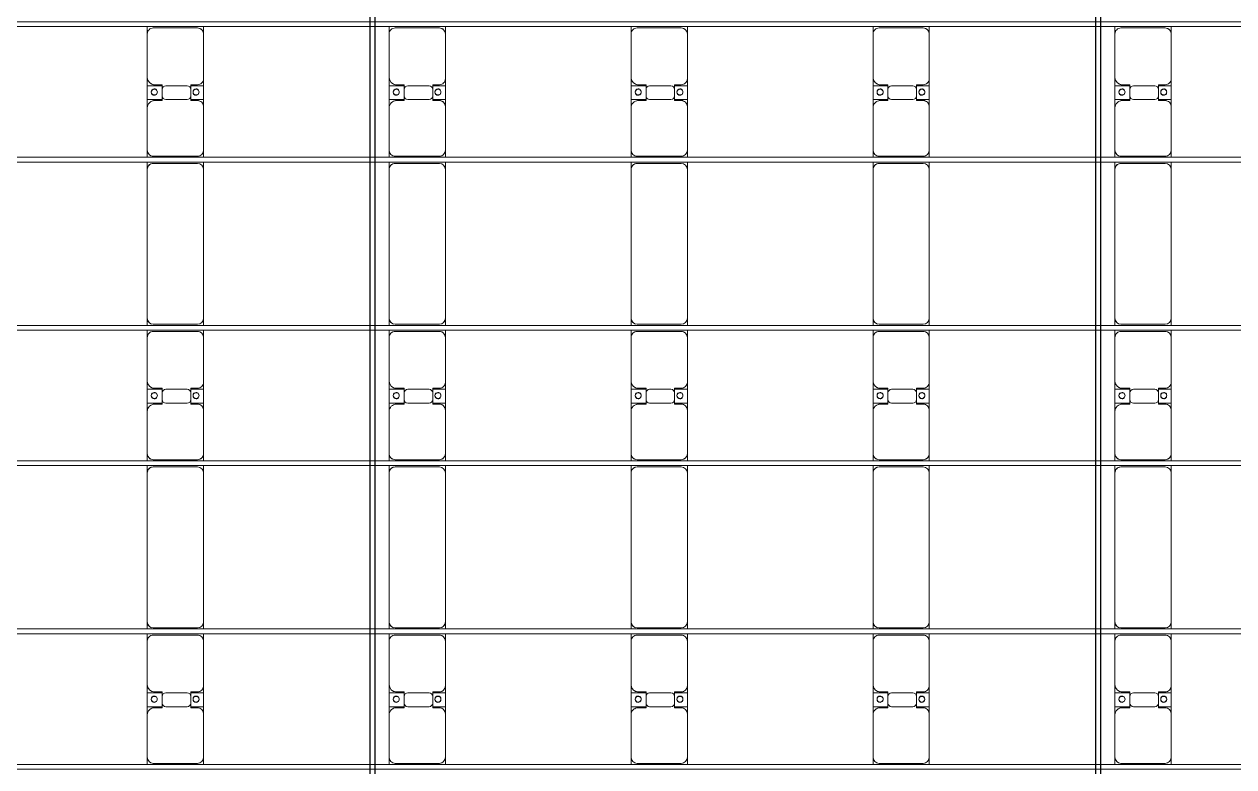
# Model space of a CAD drawing. Header units: millimetres. Extents: x -147246 to 112336, y -213734 to -86506.
# Drawn here: x -95365 to -85365, y -125825 to -119685 of the extents above; entities that cross this region are included whole.
import ezdxf

# ---------------------------------------------------------------- set-up
doc = ezdxf.new("R2010")
doc.units = ezdxf.units.MM
doc.layers.add('A-GENM', color=13, linetype='Continuous', lineweight=9)
doc.layers.add('S-BEAM', color=12, linetype='Continuous', lineweight=9)

# ---------------------------------------------------------------- blocks, each defined once
blk = doc.blocks.new('Dai phao do pin - DẢI PHAO ĐỠ PIN-30137-BỐ TRÍ KHUNG KẾT CẤU BÈ PIN 05')
at = {"layer": 'A-GENM', "color": 7}
for p, q in [((23298.9, 223.4), (23359.7, 223.4)), ((23729.7, 223.4), (23359.7, 223.4)), ((23729.7, 223.4), (23902.2, 223.4)), ((23787.8, 223.4), (23960.3, 223.4)), ((23787.8, 118.2), (23787.8, 223.4)), ((23902.2, 223.4), (23902.2, 118.2)), ((24320.3, 223.4), (23960.3, 223.4)), ((24320.3, 223.4), (24378.9, 223.4)), ((24418.9, 223.4), (24479.7, 223.4)), ((25710.3, 223.4), (24479.7, 223.4)), ((25710.3, 223.4), (25768.9, 223.4)), ((25808.9, 223.4), (25869.7, 223.4)), ((26239.7, 223.4), (25869.7, 223.4)), ((26239.7, 223.4), (26412.2, 223.4)), ((26297.8, 223.4), (26470.3, 223.4)), ((26297.8, 118.2), (26297.8, 223.4)), ((26412.2, 223.4), (26412.2, 118.2)), ((26830.3, 223.4), (26470.3, 223.4)), ((26830.3, 223.4), (26888.9, 223.4)), ((26928.9, 223.4), (26989.7, 223.4)), ((28220.3, 223.4), (26989.7, 223.4)), ((28220.3, 223.4), (28278.9, 223.4)), ((28318.9, 223.4), (28379.7, 223.4)), ((28749.7, 223.4), (28379.7, 223.4)), ((28749.7, 223.4), (28922.2, 223.4)), ((28807.8, 223.4), (28980.3, 223.4)), ((28807.8, 118.2), (28807.8, 223.4)), ((28922.2, 223.4), (28922.2, 118.2)), ((29340.3, 223.4), (28980.3, 223.4)), ((29340.3, 223.4), (29398.9, 223.4)), ((23309.7, 173.4), (23309.7, -191.6)), ((23779.7, 118.2), (23779.7, 173.4)), ((23872.2, 118.2), (23779.7, 118.2)), ((23910.3, 118.2), (23817.8, 118.2)), ((23910.3, 173.4), (23910.3, 118.2)), ((24370.3, -191.6), (24370.3, 173.4)), ((24429.7, 173.4), (24429.7, -191.6)), ((25760.3, -191.6), (25760.3, 173.4)), ((25819.7, 173.4), (25819.7, -191.6)), ((26289.7, 118.2), (26289.7, 173.4)), ((26382.2, 118.2), (26289.7, 118.2)), ((26420.3, 118.2), (26327.8, 118.2)), ((26420.3, 173.4), (26420.3, 118.2)), ((26880.3, -191.6), (26880.3, 173.4)), ((26939.7, 173.4), (26939.7, -191.6)), ((28270.3, -191.6), (28270.3, 173.4)), ((28329.7, 173.4), (28329.7, -191.6)), ((28799.7, 118.2), (28799.7, 173.4)), ((28892.2, 118.2), (28799.7, 118.2)), ((28930.3, 118.2), (28837.8, 118.2)), ((28930.3, 173.4), (28930.3, 118.2)), ((29390.3, -191.6), (29390.3, 173.4)), ((23787.8, 88.2), (23787.8, -88.2)), ((23902.2, -88.2), (23902.2, 88.2)), ((26297.8, 88.2), (26297.8, -88.2)), ((26412.2, -88.2), (26412.2, 88.2)), ((28807.8, 88.2), (28807.8, -88.2)), ((28922.2, -88.2), (28922.2, 88.2)), ((23779.7, -181.6), (23779.7, -118.2)), ((23779.7, -118.2), (23872.2, -118.2)), ((23787.8, -241.6), (23787.8, -118.2)), ((23817.8, -118.2), (23910.3, -118.2)), ((23902.2, -118.2), (23902.2, -241.6)), ((23910.3, -118.2), (23910.3, -181.6)), ((26289.7, -181.6), (26289.7, -118.2)), ((26289.7, -118.2), (26382.2, -118.2)), ((26297.8, -241.6), (26297.8, -118.2)), ((26327.8, -118.2), (26420.3, -118.2)), ((26412.2, -118.2), (26412.2, -241.6)), ((26420.3, -118.2), (26420.3, -181.6)), ((28799.7, -181.6), (28799.7, -118.2)), ((28799.7, -118.2), (28892.2, -118.2)), ((28807.8, -241.6), (28807.8, -118.2)), ((28837.8, -118.2), (28930.3, -118.2)), ((28922.2, -118.2), (28922.2, -241.6)), ((28930.3, -118.2), (28930.3, -181.6)), ((23359.7, -241.6), (23298.9, -241.6)), ((23359.7, -241.6), (23719.7, -241.6)), ((23902.2, -241.6), (23719.7, -241.6)), ((23970.3, -241.6), (23787.8, -241.6)), ((23970.3, -241.6), (24320.3, -241.6)), ((24378.9, -241.6), (24320.3, -241.6)), ((24479.7, -241.6), (24418.9, -241.6)), ((24479.7, -241.6), (25710.3, -241.6)), ((25768.9, -241.6), (25710.3, -241.6)), ((25869.7, -241.6), (25808.9, -241.6)), ((25869.7, -241.6), (26229.7, -241.6)), ((26412.2, -241.6), (26229.7, -241.6)), ((26480.3, -241.6), (26297.8, -241.6)), ((26480.3, -241.6), (26830.3, -241.6)), ((26888.9, -241.6), (26830.3, -241.6)), ((26989.7, -241.6), (26928.9, -241.6)), ((26989.7, -241.6), (28220.3, -241.6)), ((28278.9, -241.6), (28220.3, -241.6)), ((28379.7, -241.6), (28318.9, -241.6)), ((28379.7, -241.6), (28739.7, -241.6)), ((28922.2, -241.6), (28739.7, -241.6)), ((28990.3, -241.6), (28807.8, -241.6)), ((28990.3, -241.6), (29340.3, -241.6)), ((29398.9, -241.6), (29340.3, -241.6))]:
    blk.add_line(p, q, dxfattribs=at)
for centre, radius, start, end in [((23359.7, 173.4), 50, 90, 180), ((23359.7, 173.4), 50, 135, 180), ((23729.7, 173.4), 50, 360, 90), ((23729.7, 173.4), 50, 360, 45), ((23960.3, 173.4), 50, 90, 180), ((23960.3, 173.4), 50, 135, 180), ((24320.3, 173.4), 50, 0, 90), ((24320.3, 173.4), 50, 0, 45), ((24479.7, 173.4), 50, 90, 180), ((24479.7, 173.4), 50, 90, 180), ((25710.3, 173.4), 50, 0, 90), ((25710.3, 173.4), 50, 45, 90), ((25869.7, 173.4), 50, 90, 180), ((25869.7, 173.4), 50, 139.96321, 180), ((26239.7, 173.4), 50, 360, 90), ((26239.7, 173.4), 50, 360, 45), ((26470.3, 173.4), 50, 90, 180), ((26470.3, 173.4), 50, 135, 180), ((26830.3, 173.4), 50, 0, 90), ((26830.3, 173.4), 50, 0, 45), ((26989.7, 173.4), 50, 90, 180), ((26989.7, 173.4), 50, 90, 180), ((28220.3, 173.4), 50, 0, 90), ((28220.3, 173.4), 50, 45, 90), ((28379.7, 173.4), 50, 90, 180), ((28379.7, 173.4), 50, 135, 180), ((28749.7, 173.4), 50, 0, 90), ((28749.7, 173.4), 50, 0, 45), ((28980.3, 173.4), 50, 90, 180), ((28980.3, 173.4), 50, 135, 180), ((29340.3, 173.4), 50, 0, 90), ((29340.3, 173.4), 50, 0, 45), ((23817.8, 88.2), 30, 90, 180), ((23838.6, 161.8), 25, 360, 180), ((23838.6, 161.8), 25, 180, 360), ((23841.4, 161.8), 25, 360, 180), ((23841.4, 161.8), 25, 180, 0), ((23872.2, 88.2), 30, 0, 90), ((26327.8, 88.2), 30, 90, 180), ((26348.6, 161.8), 25, 360, 180), ((26348.6, 161.8), 25, 180, 0), ((26351.4, 161.8), 25, 360, 180), ((26351.4, 161.8), 25, 180, 0), ((26382.2, 88.2), 30, 0, 90), ((28837.8, 88.2), 30, 90, 180), ((28858.6, 161.8), 25, 0, 180), ((28858.6, 161.8), 25, 180, 360), ((28861.4, 161.8), 25, 0, 180), ((28861.4, 161.8), 25, 180, 0), ((28892.2, 88.2), 30, 360, 90), ((23817.8, -88.2), 30, 180, 270), ((23872.2, -88.2), 30, 270, 0), ((26327.8, -88.2), 30, 180, 270), ((26382.2, -88.2), 30, 270, 0), ((28837.8, -88.2), 30, 180, 270), ((28892.2, -88.2), 30, 270, 0), ((23359.7, -191.6), 50, 180, 270), ((23359.7, -191.6), 50, 180, 225), ((23719.7, -181.6), 60, 270, 0), ((23719.7, -181.6), 60, 330, 0), ((23838.6, -183.2), 25, 360, 180), ((23838.6, -183.2), 25, 180, 360), ((23841.4, -183.2), 25, 360, 180), ((23841.4, -183.2), 25, 180, 360), ((23970.3, -181.6), 60, 180, 270), ((23970.3, -181.6), 60, 180, 210), ((24320.3, -191.6), 50, 270, 0), ((24320.3, -191.6), 50, 315, 0), ((24479.7, -191.6), 50, 180, 270), ((24479.7, -191.6), 50, 180, 255), ((25710.3, -191.6), 50, 270, 360), ((25869.7, -191.6), 50, 180, 270), ((25869.7, -191.6), 50, 180, 220.04003), ((26229.7, -181.6), 60, 270, 0), ((26229.7, -181.6), 60, 330, 0), ((26348.6, -183.2), 25, 360, 180), ((26348.6, -183.2), 25, 180, 360), ((26351.4, -183.2), 25, 360, 180), ((26351.4, -183.2), 25, 180, 360), ((26480.3, -181.6), 60, 180, 270), ((26480.3, -181.6), 60, 180, 210), ((26830.3, -191.6), 50, 270, 0), ((26830.3, -191.6), 50, 315, 0), ((26989.7, -191.6), 50, 180, 270), ((26989.7, -191.6), 50, 180, 255), ((28220.3, -191.6), 50, 270, 0), ((28379.7, -191.6), 50, 180, 270), ((28379.7, -191.6), 50, 180, 225), ((28739.7, -181.6), 60, 270, 360), ((28739.7, -181.6), 60, 330, 0), ((28858.6, -183.2), 25, 360, 180), ((28858.6, -183.2), 25, 180, 0), ((28861.4, -183.2), 25, 360, 180), ((28861.4, -183.2), 25, 180, 360), ((28990.3, -181.6), 60, 180, 270), ((28990.3, -181.6), 60, 180, 210), ((29340.3, -191.6), 50, 270, 0), ((29340.3, -191.6), 50, 315, 0), ((25710.3, -191.6), 50, 270, 345), ((28220.3, -191.6), 50, 270, 345)]:
    blk.add_arc(centre, radius, start, end, dxfattribs=at)
blk = doc.blocks.new('Dai phao do pin - DẢI PHAO ĐỠ PIN-30168-BỐ TRÍ KHUNG KẾT CẤU BÈ PIN 05')
at = {"layer": 'A-GENM', "color": 7}
for p, q in [((23298.9, 223.4), (23359.7, 223.4)), ((23729.7, 223.4), (23359.7, 223.4)), ((23729.7, 223.4), (23902.2, 223.4)), ((23787.8, 223.4), (23960.3, 223.4)), ((23787.8, 118.2), (23787.8, 223.4)), ((23902.2, 223.4), (23902.2, 118.2)), ((24320.3, 223.4), (23960.3, 223.4)), ((24320.3, 223.4), (24378.9, 223.4)), ((24418.9, 223.4), (24479.7, 223.4)), ((25710.3, 223.4), (24479.7, 223.4)), ((25710.3, 223.4), (25768.9, 223.4)), ((25808.9, 223.4), (25869.7, 223.4)), ((26239.7, 223.4), (25869.7, 223.4)), ((26239.7, 223.4), (26412.2, 223.4)), ((26297.8, 223.4), (26470.3, 223.4)), ((26297.8, 118.2), (26297.8, 223.4)), ((26412.2, 223.4), (26412.2, 118.2)), ((26830.3, 223.4), (26470.3, 223.4)), ((26830.3, 223.4), (26888.9, 223.4)), ((26928.9, 223.4), (26989.7, 223.4)), ((28220.3, 223.4), (26989.7, 223.4)), ((28220.3, 223.4), (28278.9, 223.4)), ((28318.9, 223.4), (28379.7, 223.4)), ((28749.7, 223.4), (28379.7, 223.4)), ((28749.7, 223.4), (28922.2, 223.4)), ((28807.8, 223.4), (28980.3, 223.4)), ((28807.8, 118.2), (28807.8, 223.4)), ((28922.2, 223.4), (28922.2, 118.2)), ((29340.3, 223.4), (28980.3, 223.4)), ((29340.3, 223.4), (29398.9, 223.4)), ((23309.7, 173.4), (23309.7, -191.6)), ((23779.7, 118.2), (23779.7, 173.4)), ((23872.2, 118.2), (23779.7, 118.2)), ((23910.3, 118.2), (23817.8, 118.2)), ((23910.3, 173.4), (23910.3, 118.2)), ((24370.3, -191.6), (24370.3, 173.4)), ((24429.7, 173.4), (24429.7, -191.6)), ((25760.3, -191.6), (25760.3, 173.4)), ((25819.7, 173.4), (25819.7, -191.6)), ((26289.7, 118.2), (26289.7, 173.4)), ((26382.2, 118.2), (26289.7, 118.2)), ((26420.3, 118.2), (26327.8, 118.2)), ((26420.3, 173.4), (26420.3, 118.2)), ((26880.3, -191.6), (26880.3, 173.4)), ((26939.7, 173.4), (26939.7, -191.6)), ((28270.3, -191.6), (28270.3, 173.4)), ((28329.7, 173.4), (28329.7, -191.6)), ((28799.7, 118.2), (28799.7, 173.4)), ((28892.2, 118.2), (28799.7, 118.2)), ((28930.3, 118.2), (28837.8, 118.2)), ((28930.3, 173.4), (28930.3, 118.2)), ((29390.3, -191.6), (29390.3, 173.4)), ((23787.8, 88.2), (23787.8, -88.2)), ((23902.2, -88.2), (23902.2, 88.2)), ((26297.8, 88.2), (26297.8, -88.2)), ((26412.2, -88.2), (26412.2, 88.2)), ((28807.8, 88.2), (28807.8, -88.2)), ((28922.2, -88.2), (28922.2, 88.2)), ((23779.7, -181.6), (23779.7, -118.2)), ((23779.7, -118.2), (23872.2, -118.2)), ((23787.8, -241.6), (23787.8, -118.2)), ((23817.8, -118.2), (23910.3, -118.2)), ((23902.2, -118.2), (23902.2, -241.6)), ((23910.3, -118.2), (23910.3, -181.6)), ((26289.7, -181.6), (26289.7, -118.2)), ((26289.7, -118.2), (26382.2, -118.2)), ((26297.8, -241.6), (26297.8, -118.2)), ((26327.8, -118.2), (26420.3, -118.2)), ((26412.2, -118.2), (26412.2, -241.6)), ((26420.3, -118.2), (26420.3, -181.6)), ((28799.7, -181.6), (28799.7, -118.2)), ((28799.7, -118.2), (28892.2, -118.2)), ((28807.8, -241.6), (28807.8, -118.2)), ((28837.8, -118.2), (28930.3, -118.2)), ((28922.2, -118.2), (28922.2, -241.6)), ((28930.3, -118.2), (28930.3, -181.6)), ((23359.7, -241.6), (23298.9, -241.6)), ((23359.7, -241.6), (23719.7, -241.6)), ((23902.2, -241.6), (23719.7, -241.6)), ((23970.3, -241.6), (23787.8, -241.6)), ((23970.3, -241.6), (24320.3, -241.6)), ((24378.9, -241.6), (24320.3, -241.6)), ((24479.7, -241.6), (24418.9, -241.6)), ((24479.7, -241.6), (25710.3, -241.6)), ((25768.9, -241.6), (25710.3, -241.6)), ((25869.7, -241.6), (25808.9, -241.6)), ((25869.7, -241.6), (26229.7, -241.6)), ((26412.2, -241.6), (26229.7, -241.6)), ((26480.3, -241.6), (26297.8, -241.6)), ((26480.3, -241.6), (26830.3, -241.6)), ((26888.9, -241.6), (26830.3, -241.6)), ((26989.7, -241.6), (26928.9, -241.6)), ((26989.7, -241.6), (28220.3, -241.6)), ((28278.9, -241.6), (28220.3, -241.6)), ((28379.7, -241.6), (28318.9, -241.6)), ((28379.7, -241.6), (28739.7, -241.6)), ((28922.2, -241.6), (28739.7, -241.6)), ((28990.3, -241.6), (28807.8, -241.6)), ((28990.3, -241.6), (29340.3, -241.6)), ((29398.9, -241.6), (29340.3, -241.6))]:
    blk.add_line(p, q, dxfattribs=at)
for centre, radius, start, end in [((23359.7, 173.4), 50, 90, 180), ((23359.7, 173.4), 50, 135, 180), ((23729.7, 173.4), 50, 360, 90), ((23729.7, 173.4), 50, 360, 45), ((23960.3, 173.4), 50, 90, 180), ((23960.3, 173.4), 50, 135, 180), ((24320.3, 173.4), 50, 0, 90), ((24320.3, 173.4), 50, 0, 45), ((24479.7, 173.4), 50, 90, 180), ((24479.7, 173.4), 50, 90, 180), ((25710.3, 173.4), 50, 0, 90), ((25710.3, 173.4), 50, 45, 90), ((25869.7, 173.4), 50, 90, 180), ((25869.7, 173.4), 50, 139.9783, 180), ((26239.7, 173.4), 50, 360, 90), ((26239.7, 173.4), 50, 360, 45), ((26470.3, 173.4), 50, 90, 180), ((26470.3, 173.4), 50, 135, 180), ((26830.3, 173.4), 50, 0, 90), ((26830.3, 173.4), 50, 0, 45), ((26989.7, 173.4), 50, 90, 180), ((26989.7, 173.4), 50, 90, 180), ((28220.3, 173.4), 50, 0, 90), ((28220.3, 173.4), 50, 45, 90), ((28379.7, 173.4), 50, 90, 180), ((28379.7, 173.4), 50, 135, 180), ((28749.7, 173.4), 50, 0, 90), ((28749.7, 173.4), 50, 0, 45), ((28980.3, 173.4), 50, 90, 180), ((28980.3, 173.4), 50, 135, 180), ((29340.3, 173.4), 50, 0, 90), ((29340.3, 173.4), 50, 0, 45), ((23817.8, 88.2), 30, 90, 180), ((23838.6, 161.8), 25, 360, 180), ((23838.6, 161.8), 25, 180, 360), ((23841.4, 161.8), 25, 360, 180), ((23841.4, 161.8), 25, 180, 0), ((23872.2, 88.2), 30, 0, 90), ((26327.8, 88.2), 30, 90, 180), ((26348.6, 161.8), 25, 360, 180), ((26348.6, 161.8), 25, 180, 0), ((26351.4, 161.8), 25, 360, 180), ((26351.4, 161.8), 25, 180, 0), ((26382.2, 88.2), 30, 0, 90), ((28837.8, 88.2), 30, 90, 180), ((28858.6, 161.8), 25, 0, 180), ((28858.6, 161.8), 25, 180, 360), ((28861.4, 161.8), 25, 0, 180), ((28861.4, 161.8), 25, 180, 0), ((28892.2, 88.2), 30, 360, 90), ((23817.8, -88.2), 30, 180, 270), ((23872.2, -88.2), 30, 270, 0), ((26327.8, -88.2), 30, 180, 270), ((26382.2, -88.2), 30, 270, 0), ((28837.8, -88.2), 30, 180, 270), ((28892.2, -88.2), 30, 270, 0), ((23359.7, -191.6), 50, 180, 270), ((23359.7, -191.6), 50, 180, 225), ((23719.7, -181.6), 60, 270, 0), ((23719.7, -181.6), 60, 330, 0), ((23838.6, -183.2), 25, 360, 180), ((23838.6, -183.2), 25, 180, 360), ((23841.4, -183.2), 25, 360, 180), ((23841.4, -183.2), 25, 180, 360), ((23970.3, -181.6), 60, 180, 270), ((23970.3, -181.6), 60, 180, 210), ((24320.3, -191.6), 50, 270, 0), ((24320.3, -191.6), 50, 315, 0), ((24479.7, -191.6), 50, 180, 270), ((24479.7, -191.6), 50, 180, 255), ((25710.3, -191.6), 50, 270, 360), ((25869.7, -191.6), 50, 180, 270), ((25869.7, -191.6), 50, 180, 220.02494), ((26229.7, -181.6), 60, 270, 0), ((26229.7, -181.6), 60, 330, 0), ((26348.6, -183.2), 25, 360, 180), ((26348.6, -183.2), 25, 180, 360), ((26351.4, -183.2), 25, 360, 180), ((26351.4, -183.2), 25, 180, 360), ((26480.3, -181.6), 60, 180, 270), ((26480.3, -181.6), 60, 180, 210), ((26830.3, -191.6), 50, 270, 0), ((26830.3, -191.6), 50, 315, 0), ((26989.7, -191.6), 50, 180, 270), ((26989.7, -191.6), 50, 180, 255), ((28220.3, -191.6), 50, 270, 0), ((28379.7, -191.6), 50, 180, 270), ((28379.7, -191.6), 50, 180, 225), ((28739.7, -181.6), 60, 270, 360), ((28739.7, -181.6), 60, 330, 0), ((28858.6, -183.2), 25, 360, 180), ((28858.6, -183.2), 25, 180, 0), ((28861.4, -183.2), 25, 360, 180), ((28861.4, -183.2), 25, 180, 360), ((28990.3, -181.6), 60, 180, 270), ((28990.3, -181.6), 60, 180, 210), ((29340.3, -191.6), 50, 270, 0), ((29340.3, -191.6), 50, 315, 0), ((25710.3, -191.6), 50, 270, 345), ((28220.3, -191.6), 50, 270, 345)]:
    blk.add_arc(centre, radius, start, end, dxfattribs=at)
blk = doc.blocks.new('Dai phao do pin - DẢI PHAO ĐỠ PIN-30199-BỐ TRÍ KHUNG KẾT CẤU BÈ PIN 05')
at = {"layer": 'A-GENM', "color": 7}
for p, q in [((23298.9, 223.4), (23359.7, 223.4)), ((23729.7, 223.4), (23359.7, 223.4)), ((23729.7, 223.4), (23902.2, 223.4)), ((23787.8, 223.4), (23960.3, 223.4)), ((23787.8, 118.2), (23787.8, 223.4)), ((23902.2, 223.4), (23902.2, 118.2)), ((24320.3, 223.4), (23960.3, 223.4)), ((24320.3, 223.4), (24378.9, 223.4)), ((24418.9, 223.4), (24479.7, 223.4)), ((25710.3, 223.4), (24479.7, 223.4)), ((25710.3, 223.4), (25768.9, 223.4)), ((25808.9, 223.4), (25869.7, 223.4)), ((26239.7, 223.4), (25869.7, 223.4)), ((26239.7, 223.4), (26412.2, 223.4)), ((26297.8, 223.4), (26470.3, 223.4)), ((26297.8, 118.2), (26297.8, 223.4)), ((26412.2, 223.4), (26412.2, 118.2)), ((26830.3, 223.4), (26470.3, 223.4)), ((26830.3, 223.4), (26888.9, 223.4)), ((26928.9, 223.4), (26989.7, 223.4)), ((28220.3, 223.4), (26989.7, 223.4)), ((28220.3, 223.4), (28278.9, 223.4)), ((28318.9, 223.4), (28379.7, 223.4)), ((28749.7, 223.4), (28379.7, 223.4)), ((28749.7, 223.4), (28922.2, 223.4)), ((28807.8, 223.4), (28980.3, 223.4)), ((28807.8, 118.2), (28807.8, 223.4)), ((28922.2, 223.4), (28922.2, 118.2)), ((29340.3, 223.4), (28980.3, 223.4)), ((29340.3, 223.4), (29398.9, 223.4)), ((23309.7, 173.4), (23309.7, -191.6)), ((23779.7, 118.2), (23779.7, 173.4)), ((23872.2, 118.2), (23779.7, 118.2)), ((23910.3, 118.2), (23817.8, 118.2)), ((23910.3, 173.4), (23910.3, 118.2)), ((24370.3, -191.6), (24370.3, 173.4)), ((24429.7, 173.4), (24429.7, -191.6)), ((25760.3, -191.6), (25760.3, 173.4)), ((25819.7, 173.4), (25819.7, -191.6)), ((26289.7, 118.2), (26289.7, 173.4)), ((26382.2, 118.2), (26289.7, 118.2)), ((26420.3, 118.2), (26327.8, 118.2)), ((26420.3, 173.4), (26420.3, 118.2)), ((26880.3, -191.6), (26880.3, 173.4)), ((26939.7, 173.4), (26939.7, -191.6)), ((28270.3, -191.6), (28270.3, 173.4)), ((28329.7, 173.4), (28329.7, -191.6)), ((28799.7, 118.2), (28799.7, 173.4)), ((28892.2, 118.2), (28799.7, 118.2)), ((28930.3, 118.2), (28837.8, 118.2)), ((28930.3, 173.4), (28930.3, 118.2)), ((29390.3, -191.6), (29390.3, 173.4)), ((23787.8, 88.2), (23787.8, -88.2)), ((23902.2, -88.2), (23902.2, 88.2)), ((26297.8, 88.2), (26297.8, -88.2)), ((26412.2, -88.2), (26412.2, 88.2)), ((28807.8, 88.2), (28807.8, -88.2)), ((28922.2, -88.2), (28922.2, 88.2)), ((23779.7, -181.6), (23779.7, -118.2)), ((23779.7, -118.2), (23872.2, -118.2)), ((23787.8, -241.6), (23787.8, -118.2)), ((23817.8, -118.2), (23910.3, -118.2)), ((23902.2, -118.2), (23902.2, -241.6)), ((23910.3, -118.2), (23910.3, -181.6)), ((26289.7, -181.6), (26289.7, -118.2)), ((26289.7, -118.2), (26382.2, -118.2)), ((26297.8, -241.6), (26297.8, -118.2)), ((26327.8, -118.2), (26420.3, -118.2)), ((26412.2, -118.2), (26412.2, -241.6)), ((26420.3, -118.2), (26420.3, -181.6)), ((28799.7, -181.6), (28799.7, -118.2)), ((28799.7, -118.2), (28892.2, -118.2)), ((28807.8, -241.6), (28807.8, -118.2)), ((28837.8, -118.2), (28930.3, -118.2)), ((28922.2, -118.2), (28922.2, -241.6)), ((28930.3, -118.2), (28930.3, -181.6)), ((23359.7, -241.6), (23298.9, -241.6)), ((23359.7, -241.6), (23719.7, -241.6)), ((23902.2, -241.6), (23719.7, -241.6)), ((23970.3, -241.6), (23787.8, -241.6)), ((23970.3, -241.6), (24320.3, -241.6)), ((24378.9, -241.6), (24320.3, -241.6)), ((24479.7, -241.6), (24418.9, -241.6)), ((24479.7, -241.6), (25710.3, -241.6)), ((25768.9, -241.6), (25710.3, -241.6)), ((25869.7, -241.6), (25808.9, -241.6)), ((25869.7, -241.6), (26229.7, -241.6)), ((26412.2, -241.6), (26229.7, -241.6)), ((26480.3, -241.6), (26297.8, -241.6)), ((26480.3, -241.6), (26830.3, -241.6)), ((26888.9, -241.6), (26830.3, -241.6)), ((26989.7, -241.6), (26928.9, -241.6)), ((26989.7, -241.6), (28220.3, -241.6)), ((28278.9, -241.6), (28220.3, -241.6)), ((28379.7, -241.6), (28318.9, -241.6)), ((28379.7, -241.6), (28739.7, -241.6)), ((28922.2, -241.6), (28739.7, -241.6)), ((28990.3, -241.6), (28807.8, -241.6)), ((28990.3, -241.6), (29340.3, -241.6)), ((29398.9, -241.6), (29340.3, -241.6))]:
    blk.add_line(p, q, dxfattribs=at)
for centre, radius, start, end in [((23359.7, 173.4), 50, 90, 180), ((23359.7, 173.4), 50, 135, 180), ((23729.7, 173.4), 50, 360, 90), ((23729.7, 173.4), 50, 360, 45), ((23960.3, 173.4), 50, 90, 180), ((23960.3, 173.4), 50, 135, 180), ((24320.3, 173.4), 50, 0, 90), ((24320.3, 173.4), 50, 0, 45), ((24479.7, 173.4), 50, 90, 180), ((24479.7, 173.4), 50, 90, 180), ((25710.3, 173.4), 50, 0, 90), ((25710.3, 173.4), 50, 45, 90), ((25869.7, 173.4), 50, 90, 180), ((25869.7, 173.4), 50, 139.99339, 180), ((26239.7, 173.4), 50, 360, 90), ((26239.7, 173.4), 50, 360, 45), ((26470.3, 173.4), 50, 90, 180), ((26470.3, 173.4), 50, 135, 180), ((26830.3, 173.4), 50, 0, 90), ((26830.3, 173.4), 50, 0, 45), ((26989.7, 173.4), 50, 90, 180), ((26989.7, 173.4), 50, 90, 180), ((28220.3, 173.4), 50, 0, 90), ((28220.3, 173.4), 50, 45, 90), ((28379.7, 173.4), 50, 90, 180), ((28379.7, 173.4), 50, 135, 180), ((28749.7, 173.4), 50, 0, 90), ((28749.7, 173.4), 50, 0, 45), ((28980.3, 173.4), 50, 90, 180), ((28980.3, 173.4), 50, 135, 180), ((29340.3, 173.4), 50, 0, 90), ((29340.3, 173.4), 50, 0, 45), ((23817.8, 88.2), 30, 90, 180), ((23838.6, 161.8), 25, 360, 180), ((23838.6, 161.8), 25, 180, 360), ((23841.4, 161.8), 25, 360, 180), ((23841.4, 161.8), 25, 180, 0), ((23872.2, 88.2), 30, 0, 90), ((26327.8, 88.2), 30, 90, 180), ((26348.6, 161.8), 25, 360, 180), ((26348.6, 161.8), 25, 180, 0), ((26351.4, 161.8), 25, 360, 180), ((26351.4, 161.8), 25, 180, 0), ((26382.2, 88.2), 30, 0, 90), ((28837.8, 88.2), 30, 90, 180), ((28858.6, 161.8), 25, 0, 180), ((28858.6, 161.8), 25, 180, 360), ((28861.4, 161.8), 25, 0, 180), ((28861.4, 161.8), 25, 180, 0), ((28892.2, 88.2), 30, 360, 90), ((23817.8, -88.2), 30, 180, 270), ((23872.2, -88.2), 30, 270, 0), ((26327.8, -88.2), 30, 180, 270), ((26382.2, -88.2), 30, 270, 0), ((28837.8, -88.2), 30, 180, 270), ((28892.2, -88.2), 30, 270, 0), ((23359.7, -191.6), 50, 180, 270), ((23359.7, -191.6), 50, 180, 225), ((23719.7, -181.6), 60, 270, 0), ((23719.7, -181.6), 60, 330, 0), ((23838.6, -183.2), 25, 360, 180), ((23838.6, -183.2), 25, 180, 360), ((23841.4, -183.2), 25, 360, 180), ((23841.4, -183.2), 25, 180, 360), ((23970.3, -181.6), 60, 180, 270), ((23970.3, -181.6), 60, 180, 210), ((24320.3, -191.6), 50, 270, 0), ((24320.3, -191.6), 50, 315, 0), ((24479.7, -191.6), 50, 180, 270), ((24479.7, -191.6), 50, 180, 255), ((25710.3, -191.6), 50, 270, 360), ((25869.7, -191.6), 50, 180, 270), ((25869.7, -191.6), 50, 180, 220.00985), ((26229.7, -181.6), 60, 270, 0), ((26229.7, -181.6), 60, 330, 0), ((26348.6, -183.2), 25, 360, 180), ((26348.6, -183.2), 25, 180, 360), ((26351.4, -183.2), 25, 360, 180), ((26351.4, -183.2), 25, 180, 360), ((26480.3, -181.6), 60, 180, 270), ((26480.3, -181.6), 60, 180, 210), ((26830.3, -191.6), 50, 270, 0), ((26830.3, -191.6), 50, 315, 0), ((26989.7, -191.6), 50, 180, 270), ((26989.7, -191.6), 50, 180, 255), ((28220.3, -191.6), 50, 270, 0), ((28379.7, -191.6), 50, 180, 270), ((28379.7, -191.6), 50, 180, 225), ((28739.7, -181.6), 60, 270, 360), ((28739.7, -181.6), 60, 330, 0), ((28858.6, -183.2), 25, 360, 180), ((28858.6, -183.2), 25, 180, 0), ((28861.4, -183.2), 25, 360, 180), ((28861.4, -183.2), 25, 180, 360), ((28990.3, -181.6), 60, 180, 270), ((28990.3, -181.6), 60, 180, 210), ((29340.3, -191.6), 50, 270, 0), ((29340.3, -191.6), 50, 315, 0), ((25710.3, -191.6), 50, 270, 345), ((28220.3, -191.6), 50, 270, 345)]:
    blk.add_arc(centre, radius, start, end, dxfattribs=at)
blk = doc.blocks.new('Dai phao do pin - DẢI PHAO ĐỠ PIN-30230-BỐ TRÍ KHUNG KẾT CẤU BÈ PIN 05')
at = {"layer": 'A-GENM', "color": 7}
for p, q in [((23298.9, 223.4), (23359.7, 223.4)), ((23729.7, 223.4), (23359.7, 223.4)), ((23729.7, 223.4), (23902.2, 223.4)), ((23787.8, 223.4), (23960.3, 223.4)), ((23787.8, 118.2), (23787.8, 223.4)), ((23902.2, 223.4), (23902.2, 118.2)), ((24320.3, 223.4), (23960.3, 223.4)), ((24320.3, 223.4), (24378.9, 223.4)), ((24418.9, 223.4), (24479.7, 223.4)), ((25710.3, 223.4), (24479.7, 223.4)), ((25710.3, 223.4), (25768.9, 223.4)), ((25808.9, 223.4), (25869.7, 223.4)), ((26239.7, 223.4), (25869.7, 223.4)), ((26239.7, 223.4), (26412.2, 223.4)), ((26297.8, 223.4), (26470.3, 223.4)), ((26297.8, 118.2), (26297.8, 223.4)), ((26412.2, 223.4), (26412.2, 118.2)), ((26830.3, 223.4), (26470.3, 223.4)), ((26830.3, 223.4), (26888.9, 223.4)), ((26928.9, 223.4), (26989.7, 223.4)), ((28220.3, 223.4), (26989.7, 223.4)), ((28220.3, 223.4), (28278.9, 223.4)), ((28318.9, 223.4), (28379.7, 223.4)), ((28749.7, 223.4), (28379.7, 223.4)), ((28749.7, 223.4), (28922.2, 223.4)), ((28807.8, 223.4), (28980.3, 223.4)), ((28807.8, 118.2), (28807.8, 223.4)), ((28922.2, 223.4), (28922.2, 118.2)), ((29340.3, 223.4), (28980.3, 223.4)), ((29340.3, 223.4), (29398.9, 223.4)), ((23309.7, 173.4), (23309.7, -191.6)), ((23779.7, 118.2), (23779.7, 173.4)), ((23872.2, 118.2), (23779.7, 118.2)), ((23910.3, 118.2), (23817.8, 118.2)), ((23910.3, 173.4), (23910.3, 118.2)), ((24370.3, -191.6), (24370.3, 173.4)), ((24429.7, 173.4), (24429.7, -191.6)), ((25760.3, -191.6), (25760.3, 173.4)), ((25819.7, 173.4), (25819.7, -191.6)), ((26289.7, 118.2), (26289.7, 173.4)), ((26382.2, 118.2), (26289.7, 118.2)), ((26420.3, 118.2), (26327.8, 118.2)), ((26420.3, 173.4), (26420.3, 118.2)), ((26880.3, -191.6), (26880.3, 173.4)), ((26939.7, 173.4), (26939.7, -191.6)), ((28270.3, -191.6), (28270.3, 173.4)), ((28329.7, 173.4), (28329.7, -191.6)), ((28799.7, 118.2), (28799.7, 173.4)), ((28892.2, 118.2), (28799.7, 118.2)), ((28930.3, 118.2), (28837.8, 118.2)), ((28930.3, 173.4), (28930.3, 118.2)), ((29390.3, -191.6), (29390.3, 173.4)), ((23787.8, 88.2), (23787.8, -88.2)), ((23902.2, -88.2), (23902.2, 88.2)), ((26297.8, 88.2), (26297.8, -88.2)), ((26412.2, -88.2), (26412.2, 88.2)), ((28807.8, 88.2), (28807.8, -88.2)), ((28922.2, -88.2), (28922.2, 88.2)), ((23779.7, -181.6), (23779.7, -118.2)), ((23779.7, -118.2), (23872.2, -118.2)), ((23787.8, -241.6), (23787.8, -118.2)), ((23817.8, -118.2), (23910.3, -118.2)), ((23902.2, -118.2), (23902.2, -241.6)), ((23910.3, -118.2), (23910.3, -181.6)), ((26289.7, -181.6), (26289.7, -118.2)), ((26289.7, -118.2), (26382.2, -118.2)), ((26297.8, -241.6), (26297.8, -118.2)), ((26327.8, -118.2), (26420.3, -118.2)), ((26412.2, -118.2), (26412.2, -241.6)), ((26420.3, -118.2), (26420.3, -181.6)), ((28799.7, -181.6), (28799.7, -118.2)), ((28799.7, -118.2), (28892.2, -118.2)), ((28807.8, -241.6), (28807.8, -118.2)), ((28837.8, -118.2), (28930.3, -118.2)), ((28922.2, -118.2), (28922.2, -241.6)), ((28930.3, -118.2), (28930.3, -181.6)), ((23359.7, -241.6), (23298.9, -241.6)), ((23359.7, -241.6), (23719.7, -241.6)), ((23902.2, -241.6), (23719.7, -241.6)), ((23970.3, -241.6), (23787.8, -241.6)), ((23970.3, -241.6), (24320.3, -241.6)), ((24378.9, -241.6), (24320.3, -241.6)), ((24479.7, -241.6), (24418.9, -241.6)), ((24479.7, -241.6), (25710.3, -241.6)), ((25768.9, -241.6), (25710.3, -241.6)), ((25869.7, -241.6), (25808.9, -241.6)), ((25869.7, -241.6), (26229.7, -241.6)), ((26412.2, -241.6), (26229.7, -241.6)), ((26480.3, -241.6), (26297.8, -241.6)), ((26480.3, -241.6), (26830.3, -241.6)), ((26888.9, -241.6), (26830.3, -241.6)), ((26989.7, -241.6), (26928.9, -241.6)), ((26989.7, -241.6), (28220.3, -241.6)), ((28278.9, -241.6), (28220.3, -241.6)), ((28379.7, -241.6), (28318.9, -241.6)), ((28379.7, -241.6), (28739.7, -241.6)), ((28922.2, -241.6), (28739.7, -241.6)), ((28990.3, -241.6), (28807.8, -241.6)), ((28990.3, -241.6), (29340.3, -241.6)), ((29398.9, -241.6), (29340.3, -241.6))]:
    blk.add_line(p, q, dxfattribs=at)
for centre, radius, start, end in [((23359.7, 173.4), 50, 90, 180), ((23359.7, 173.4), 50, 135, 180), ((23729.7, 173.4), 50, 360, 90), ((23729.7, 173.4), 50, 360, 45), ((23960.3, 173.4), 50, 90, 180), ((23960.3, 173.4), 50, 135, 180), ((24320.3, 173.4), 50, 0, 90), ((24320.3, 173.4), 50, 0, 45), ((24479.7, 173.4), 50, 90, 180), ((24479.7, 173.4), 50, 90, 180), ((25710.3, 173.4), 50, 0, 90), ((25710.3, 173.4), 50, 45, 90), ((25869.7, 173.4), 50, 90, 180), ((25869.7, 173.4), 50, 140.00848, 180), ((26239.7, 173.4), 50, 360, 90), ((26239.7, 173.4), 50, 360, 45), ((26470.3, 173.4), 50, 90, 180), ((26470.3, 173.4), 50, 135, 180), ((26830.3, 173.4), 50, 0, 90), ((26830.3, 173.4), 50, 0, 45), ((26989.7, 173.4), 50, 90, 180), ((26989.7, 173.4), 50, 90, 180), ((28220.3, 173.4), 50, 0, 90), ((28220.3, 173.4), 50, 45, 90), ((28379.7, 173.4), 50, 90, 180), ((28379.7, 173.4), 50, 135, 180), ((28749.7, 173.4), 50, 0, 90), ((28749.7, 173.4), 50, 0, 45), ((28980.3, 173.4), 50, 90, 180), ((28980.3, 173.4), 50, 135, 180), ((29340.3, 173.4), 50, 0, 90), ((29340.3, 173.4), 50, 0, 45), ((23817.8, 88.2), 30, 90, 180), ((23838.6, 161.8), 25, 360, 180), ((23838.6, 161.8), 25, 180, 360), ((23841.4, 161.8), 25, 360, 180), ((23841.4, 161.8), 25, 180, 0), ((23872.2, 88.2), 30, 0, 90), ((26327.8, 88.2), 30, 90, 180), ((26348.6, 161.8), 25, 360, 180), ((26348.6, 161.8), 25, 180, 0), ((26351.4, 161.8), 25, 360, 180), ((26351.4, 161.8), 25, 180, 0), ((26382.2, 88.2), 30, 0, 90), ((28837.8, 88.2), 30, 90, 180), ((28858.6, 161.8), 25, 0, 180), ((28858.6, 161.8), 25, 180, 360), ((28861.4, 161.8), 25, 0, 180), ((28861.4, 161.8), 25, 180, 0), ((28892.2, 88.2), 30, 360, 90), ((23817.8, -88.2), 30, 180, 270), ((23872.2, -88.2), 30, 270, 0), ((26327.8, -88.2), 30, 180, 270), ((26382.2, -88.2), 30, 270, 0), ((28837.8, -88.2), 30, 180, 270), ((28892.2, -88.2), 30, 270, 0), ((23359.7, -191.6), 50, 180, 270), ((23359.7, -191.6), 50, 180, 225), ((23719.7, -181.6), 60, 270, 0), ((23719.7, -181.6), 60, 330, 0), ((23838.6, -183.2), 25, 360, 180), ((23838.6, -183.2), 25, 180, 360), ((23841.4, -183.2), 25, 360, 180), ((23841.4, -183.2), 25, 180, 360), ((23970.3, -181.6), 60, 180, 270), ((23970.3, -181.6), 60, 180, 210), ((24320.3, -191.6), 50, 270, 0), ((24320.3, -191.6), 50, 315, 0), ((24479.7, -191.6), 50, 180, 270), ((24479.7, -191.6), 50, 180, 255), ((25710.3, -191.6), 50, 270, 360), ((25869.7, -191.6), 50, 180, 270), ((25869.7, -191.6), 50, 180, 219.99476), ((26229.7, -181.6), 60, 270, 0), ((26229.7, -181.6), 60, 330, 0), ((26348.6, -183.2), 25, 360, 180), ((26348.6, -183.2), 25, 180, 360), ((26351.4, -183.2), 25, 360, 180), ((26351.4, -183.2), 25, 180, 360), ((26480.3, -181.6), 60, 180, 270), ((26480.3, -181.6), 60, 180, 210), ((26830.3, -191.6), 50, 270, 0), ((26830.3, -191.6), 50, 315, 0), ((26989.7, -191.6), 50, 180, 270), ((26989.7, -191.6), 50, 180, 255), ((28220.3, -191.6), 50, 270, 0), ((28379.7, -191.6), 50, 180, 270), ((28379.7, -191.6), 50, 180, 225), ((28739.7, -181.6), 60, 270, 360), ((28739.7, -181.6), 60, 330, 0), ((28858.6, -183.2), 25, 360, 180), ((28858.6, -183.2), 25, 180, 0), ((28861.4, -183.2), 25, 360, 180), ((28861.4, -183.2), 25, 180, 360), ((28990.3, -181.6), 60, 180, 270), ((28990.3, -181.6), 60, 180, 210), ((29340.3, -191.6), 50, 270, 0), ((29340.3, -191.6), 50, 315, 0), ((25710.3, -191.6), 50, 270, 345), ((28220.3, -191.6), 50, 270, 345)]:
    blk.add_arc(centre, radius, start, end, dxfattribs=at)
blk = doc.blocks.new('Dai phao do pin - DẢI PHAO ĐỠ PIN-30261-BỐ TRÍ KHUNG KẾT CẤU BÈ PIN 05')
at = {"layer": 'A-GENM', "color": 7}
for p, q in [((23298.9, 223.4), (23359.7, 223.4)), ((23729.7, 223.4), (23359.7, 223.4)), ((23729.7, 223.4), (23902.2, 223.4)), ((23787.8, 223.4), (23960.3, 223.4)), ((23787.8, 118.2), (23787.8, 223.4)), ((23902.2, 223.4), (23902.2, 118.2)), ((24320.3, 223.4), (23960.3, 223.4)), ((24320.3, 223.4), (24378.9, 223.4)), ((24418.9, 223.4), (24479.7, 223.4)), ((25710.3, 223.4), (24479.7, 223.4)), ((25710.3, 223.4), (25768.9, 223.4)), ((25808.9, 223.4), (25869.7, 223.4)), ((26239.7, 223.4), (25869.7, 223.4)), ((26239.7, 223.4), (26412.2, 223.4)), ((26297.8, 223.4), (26470.3, 223.4)), ((26297.8, 118.2), (26297.8, 223.4)), ((26412.2, 223.4), (26412.2, 118.2)), ((26830.3, 223.4), (26470.3, 223.4)), ((26830.3, 223.4), (26888.9, 223.4)), ((26928.9, 223.4), (26989.7, 223.4)), ((28220.3, 223.4), (26989.7, 223.4)), ((28220.3, 223.4), (28278.9, 223.4)), ((28318.9, 223.4), (28379.7, 223.4)), ((28749.7, 223.4), (28379.7, 223.4)), ((28749.7, 223.4), (28922.2, 223.4)), ((28807.8, 223.4), (28980.3, 223.4)), ((28807.8, 118.2), (28807.8, 223.4)), ((28922.2, 223.4), (28922.2, 118.2)), ((29340.3, 223.4), (28980.3, 223.4)), ((29340.3, 223.4), (29398.9, 223.4)), ((23309.7, 173.4), (23309.7, -191.6)), ((23779.7, 118.2), (23779.7, 173.4)), ((23872.2, 118.2), (23779.7, 118.2)), ((23910.3, 118.2), (23817.8, 118.2)), ((23910.3, 173.4), (23910.3, 118.2)), ((24370.3, -191.6), (24370.3, 173.4)), ((24429.7, 173.4), (24429.7, -191.6)), ((25760.3, -191.6), (25760.3, 173.4)), ((25819.7, 173.4), (25819.7, -191.6)), ((26289.7, 118.2), (26289.7, 173.4)), ((26382.2, 118.2), (26289.7, 118.2)), ((26420.3, 118.2), (26327.8, 118.2)), ((26420.3, 173.4), (26420.3, 118.2)), ((26880.3, -191.6), (26880.3, 173.4)), ((26939.7, 173.4), (26939.7, -191.6)), ((28270.3, -191.6), (28270.3, 173.4)), ((28329.7, 173.4), (28329.7, -191.6)), ((28799.7, 118.2), (28799.7, 173.4)), ((28892.2, 118.2), (28799.7, 118.2)), ((28930.3, 118.2), (28837.8, 118.2)), ((28930.3, 173.4), (28930.3, 118.2)), ((29390.3, -191.6), (29390.3, 173.4)), ((23787.8, 88.2), (23787.8, -88.2)), ((23902.2, -88.2), (23902.2, 88.2)), ((26297.8, 88.2), (26297.8, -88.2)), ((26412.2, -88.2), (26412.2, 88.2)), ((28807.8, 88.2), (28807.8, -88.2)), ((28922.2, -88.2), (28922.2, 88.2)), ((23779.7, -181.6), (23779.7, -118.2)), ((23779.7, -118.2), (23872.2, -118.2)), ((23787.8, -241.6), (23787.8, -118.2)), ((23817.8, -118.2), (23910.3, -118.2)), ((23902.2, -118.2), (23902.2, -241.6)), ((23910.3, -118.2), (23910.3, -181.6)), ((26289.7, -181.6), (26289.7, -118.2)), ((26289.7, -118.2), (26382.2, -118.2)), ((26297.8, -241.6), (26297.8, -118.2)), ((26327.8, -118.2), (26420.3, -118.2)), ((26412.2, -118.2), (26412.2, -241.6)), ((26420.3, -118.2), (26420.3, -181.6)), ((28799.7, -181.6), (28799.7, -118.2)), ((28799.7, -118.2), (28892.2, -118.2)), ((28807.8, -241.6), (28807.8, -118.2)), ((28837.8, -118.2), (28930.3, -118.2)), ((28922.2, -118.2), (28922.2, -241.6)), ((28930.3, -118.2), (28930.3, -181.6)), ((23359.7, -241.6), (23298.9, -241.6)), ((23359.7, -241.6), (23719.7, -241.6)), ((23902.2, -241.6), (23719.7, -241.6)), ((23970.3, -241.6), (23787.8, -241.6)), ((23970.3, -241.6), (24320.3, -241.6)), ((24378.9, -241.6), (24320.3, -241.6)), ((24479.7, -241.6), (24418.9, -241.6)), ((24479.7, -241.6), (25710.3, -241.6)), ((25768.9, -241.6), (25710.3, -241.6)), ((25869.7, -241.6), (25808.9, -241.6)), ((25869.7, -241.6), (26229.7, -241.6)), ((26412.2, -241.6), (26229.7, -241.6)), ((26480.3, -241.6), (26297.8, -241.6)), ((26480.3, -241.6), (26830.3, -241.6)), ((26888.9, -241.6), (26830.3, -241.6)), ((26989.7, -241.6), (26928.9, -241.6)), ((26989.7, -241.6), (28220.3, -241.6)), ((28278.9, -241.6), (28220.3, -241.6)), ((28379.7, -241.6), (28318.9, -241.6)), ((28379.7, -241.6), (28739.7, -241.6)), ((28922.2, -241.6), (28739.7, -241.6)), ((28990.3, -241.6), (28807.8, -241.6)), ((28990.3, -241.6), (29340.3, -241.6)), ((29398.9, -241.6), (29340.3, -241.6))]:
    blk.add_line(p, q, dxfattribs=at)
for centre, radius, start, end in [((23359.7, 173.4), 50, 90, 180), ((23359.7, 173.4), 50, 135, 180), ((23729.7, 173.4), 50, 360, 90), ((23729.7, 173.4), 50, 360, 45), ((23960.3, 173.4), 50, 90, 180), ((23960.3, 173.4), 50, 135, 180), ((24320.3, 173.4), 50, 0, 90), ((24320.3, 173.4), 50, 0, 45), ((24479.7, 173.4), 50, 90, 180), ((24479.7, 173.4), 50, 90, 180), ((25710.3, 173.4), 50, 0, 90), ((25710.3, 173.4), 50, 45, 90), ((25869.7, 173.4), 50, 90, 180), ((25869.7, 173.4), 50, 140.02357, 180), ((26239.7, 173.4), 50, 360, 90), ((26239.7, 173.4), 50, 360, 45), ((26470.3, 173.4), 50, 90, 180), ((26470.3, 173.4), 50, 135, 180), ((26830.3, 173.4), 50, 0, 90), ((26830.3, 173.4), 50, 0, 45), ((26989.7, 173.4), 50, 90, 180), ((26989.7, 173.4), 50, 90, 180), ((28220.3, 173.4), 50, 0, 90), ((28220.3, 173.4), 50, 45, 90), ((28379.7, 173.4), 50, 90, 180), ((28379.7, 173.4), 50, 135, 180), ((28749.7, 173.4), 50, 0, 90), ((28749.7, 173.4), 50, 0, 45), ((28980.3, 173.4), 50, 90, 180), ((28980.3, 173.4), 50, 135, 180), ((29340.3, 173.4), 50, 0, 90), ((29340.3, 173.4), 50, 0, 45), ((23817.8, 88.2), 30, 90, 180), ((23838.6, 161.8), 25, 360, 180), ((23838.6, 161.8), 25, 180, 360), ((23841.4, 161.8), 25, 360, 180), ((23841.4, 161.8), 25, 180, 0), ((23872.2, 88.2), 30, 0, 90), ((26327.8, 88.2), 30, 90, 180), ((26348.6, 161.8), 25, 360, 180), ((26348.6, 161.8), 25, 180, 0), ((26351.4, 161.8), 25, 360, 180), ((26351.4, 161.8), 25, 180, 0), ((26382.2, 88.2), 30, 0, 90), ((28837.8, 88.2), 30, 90, 180), ((28858.6, 161.8), 25, 0, 180), ((28858.6, 161.8), 25, 180, 360), ((28861.4, 161.8), 25, 0, 180), ((28861.4, 161.8), 25, 180, 0), ((28892.2, 88.2), 30, 360, 90), ((23817.8, -88.2), 30, 180, 270), ((23872.2, -88.2), 30, 270, 0), ((26327.8, -88.2), 30, 180, 270), ((26382.2, -88.2), 30, 270, 0), ((28837.8, -88.2), 30, 180, 270), ((28892.2, -88.2), 30, 270, 0), ((23359.7, -191.6), 50, 180, 270), ((23359.7, -191.6), 50, 180, 225), ((23719.7, -181.6), 60, 270, 0), ((23719.7, -181.6), 60, 330, 0), ((23838.6, -183.2), 25, 360, 180), ((23838.6, -183.2), 25, 180, 360), ((23841.4, -183.2), 25, 360, 180), ((23841.4, -183.2), 25, 180, 360), ((23970.3, -181.6), 60, 180, 270), ((23970.3, -181.6), 60, 180, 210), ((24320.3, -191.6), 50, 270, 0), ((24320.3, -191.6), 50, 315, 0), ((24479.7, -191.6), 50, 180, 270), ((24479.7, -191.6), 50, 180, 255), ((25710.3, -191.6), 50, 270, 360), ((25869.7, -191.6), 50, 180, 270), ((25869.7, -191.6), 50, 180, 219.97967), ((26229.7, -181.6), 60, 270, 0), ((26229.7, -181.6), 60, 330, 0), ((26348.6, -183.2), 25, 360, 180), ((26348.6, -183.2), 25, 180, 360), ((26351.4, -183.2), 25, 360, 180), ((26351.4, -183.2), 25, 180, 360), ((26480.3, -181.6), 60, 180, 270), ((26480.3, -181.6), 60, 180, 210), ((26830.3, -191.6), 50, 270, 0), ((26830.3, -191.6), 50, 315, 0), ((26989.7, -191.6), 50, 180, 270), ((26989.7, -191.6), 50, 180, 255), ((28220.3, -191.6), 50, 270, 0), ((28379.7, -191.6), 50, 180, 270), ((28379.7, -191.6), 50, 180, 225), ((28739.7, -181.6), 60, 270, 360), ((28739.7, -181.6), 60, 330, 0), ((28858.6, -183.2), 25, 360, 180), ((28858.6, -183.2), 25, 180, 0), ((28861.4, -183.2), 25, 360, 180), ((28861.4, -183.2), 25, 180, 360), ((28990.3, -181.6), 60, 180, 270), ((28990.3, -181.6), 60, 180, 210), ((29340.3, -191.6), 50, 270, 0), ((29340.3, -191.6), 50, 315, 0), ((25710.3, -191.6), 50, 270, 345), ((28220.3, -191.6), 50, 270, 345)]:
    blk.add_arc(centre, radius, start, end, dxfattribs=at)
blk = doc.blocks.new('Dầm C52 - Dầm C52-18771-BỐ TRÍ KHUNG KẾT CẤU BÈ PIN 05')
at = {"layer": 'S-BEAM', "color": 1}
for p, q in [((-74474.3, 20), (74474.3, 20)), ((74474.3, -20), (-74474.3, -20))]:
    blk.add_line(p, q, dxfattribs=at)
blk = doc.blocks.new('Dầm C52 - Dầm C52-18772-BỐ TRÍ KHUNG KẾT CẤU BÈ PIN 05')
at = {"layer": 'S-BEAM', "color": 1}
for p, q in [((-74474.3, 20), (74474.3, 20)), ((74474.3, -20), (-74474.3, -20))]:
    blk.add_line(p, q, dxfattribs=at)
blk = doc.blocks.new('Dầm C52 - Dầm C52-18773-BỐ TRÍ KHUNG KẾT CẤU BÈ PIN 05')
at = {"layer": 'S-BEAM', "color": 1}
for p, q in [((-74474.3, 20), (74474.3, 20)), ((74474.3, -20), (-74474.3, -20))]:
    blk.add_line(p, q, dxfattribs=at)
blk = doc.blocks.new('Dầm C52 - Hộp 40x60-25898-BỐ TRÍ KHUNG KẾT CẤU BÈ PIN 05')
at = {"layer": 'S-BEAM', "color": 3, "lineweight": 25}
for p, q in [((-55982.1, 20), (55982.1, 20)), ((55982.1, -20), (-55982.1, -20))]:
    blk.add_line(p, q, dxfattribs=at)
blk = doc.blocks.new('HOBANMONG_BEPIN 5_rvt-1-BỐ TRÍ KHUNG KẾT CẤU BÈ PIN 05')
at = {"layer": 'A-GENM', "color": 3, "lineweight": 25, "rotation": 269.9997710125194}
for name, p in [('Dai phao do pin - DẢI PHAO ĐỠ PIN-30137-BỐ TRÍ KHUNG KẾT CẤU BÈ PIN 05', (-94105.5, -96405.9)), ('Dai phao do pin - DẢI PHAO ĐỠ PIN-30168-BỐ TRÍ KHUNG KẾT CẤU BÈ PIN 05', (-92105.5, -96405.9)), ('Dai phao do pin - DẢI PHAO ĐỠ PIN-30199-BỐ TRÍ KHUNG KẾT CẤU BÈ PIN 05', (-90105.5, -96405.9)), ('Dai phao do pin - DẢI PHAO ĐỠ PIN-30230-BỐ TRÍ KHUNG KẾT CẤU BÈ PIN 05', (-88105.5, -96405.9)), ('Dai phao do pin - DẢI PHAO ĐỠ PIN-30261-BỐ TRÍ KHUNG KẾT CẤU BÈ PIN 05', (-86105.5, -96405.9))]:
    blk.add_blockref(name, p, dxfattribs=at)
at = {"layer": 'S-BEAM', "color": 3, "lineweight": 25}
for name, p, rotation in [('Dầm C52 - Hộp 40x60-25898-BỐ TRÍ KHUNG KẾT CẤU BÈ PIN 05', (-92485.7, -148536.8), 269.9997710125197), ('Dầm C52 - Hộp 40x60-25898-BỐ TRÍ KHUNG KẾT CẤU BÈ PIN 05', (-86485.7, -148536.8), 269.9997710125197), ('Dầm C52 - Dầm C52-18771-BỐ TRÍ KHUNG KẾT CẤU BÈ PIN 05', (-66079.9, -119684.9), 179.9997710135151), ('Dầm C52 - Dầm C52-18771-BỐ TRÍ KHUNG KẾT CẤU BÈ PIN 05', (-66079.9, -120804.9), 179.9997710135151), ('Dầm C52 - Dầm C52-18772-BỐ TRÍ KHUNG KẾT CẤU BÈ PIN 05', (-66079.9, -122194.9), 179.9997710135151), ('Dầm C52 - Dầm C52-18772-BỐ TRÍ KHUNG KẾT CẤU BÈ PIN 05', (-66079.9, -123314.9), 179.9997710135151), ('Dầm C52 - Dầm C52-18773-BỐ TRÍ KHUNG KẾT CẤU BÈ PIN 05', (-66079.9, -124704.9), 179.9997710135151), ('Dầm C52 - Dầm C52-18773-BỐ TRÍ KHUNG KẾT CẤU BÈ PIN 05', (-66079.9, -125824.9), 179.9997710135151)]:
    blk.add_blockref(name, p, dxfattribs=dict(at, rotation=rotation))

msp = doc.modelspace()

# ---------------------------------------------------------------- block references
at = {"lineweight": 5}
msp.add_blockref('HOBANMONG_BEPIN 5_rvt-1-BỐ TRÍ KHUNG KẾT CẤU BÈ PIN 05', (0, 0), dxfattribs=at)

doc.saveas('drawing.dxf')
